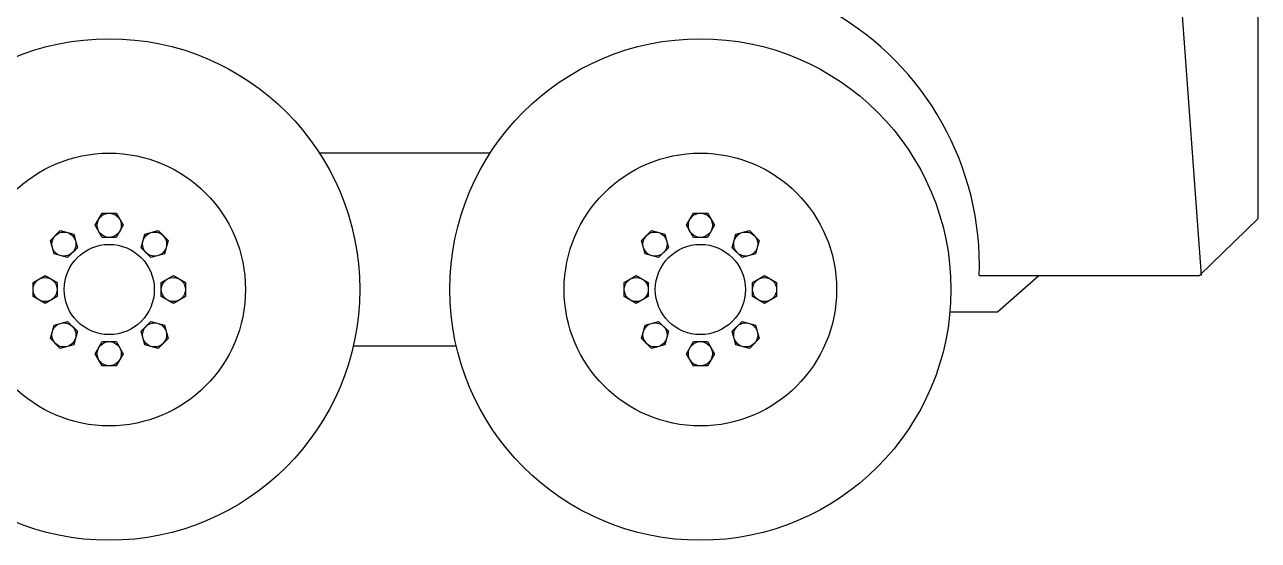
# Model space of a CAD drawing. Extents: x -121210 to 57230, y 84783 to 157800.
# Drawn here: x -31092 to -29231, y 119629 to 120406 of the extents above; entities that cross this region are included whole.
import ezdxf

# ---------------------------------------------------------------- set-up
doc = ezdxf.new("R2010")
doc.units = 0
doc.header["$MEASUREMENT"] = 0
doc.layers.get('0').update_dxf_attribs({"linetype": 'CONTINUOUS'})

# ---------------------------------------------------------------- blocks, each defined once
blk = doc.blocks.new('A$C08295C3F')
for p, q in [((5794.2, 798.2), (5631, 3026.5)), ((5965.3, 970.3), (5965.3, 2598.5)), ((3132.2, 1167.6), (3647.9, 1167.6)), ((5787.3, 798.2), (5965.3, 970.3)), ((5123.4, 798.2), (5787.3, 798.2)), ((5178.1, 688.7), (5302.6, 798.2)), ((5034.8, 688.7), (5178.1, 688.7)), ((3234.8, 586.1), (3545.3, 586.1))]:
    blk.add_line(p, q)
for points in [[(2477.2, 913), (2456.1, 949.4), (2477.2, 985.9), (2519.3, 985.9), (2540.3, 949.4), (2519.3, 913)], [(4260.8, 913), (4239.8, 949.4), (4260.8, 985.9), (4302.9, 985.9), (4324, 949.4), (4302.9, 913)], [(2372.3, 852.1), (2331.6, 863), (2320.7, 903.7), (2350.5, 933.4), (2391.1, 922.5), (2402, 881.9)], [(2594.4, 881.9), (2605.3, 922.5), (2646, 933.4), (2675.7, 903.7), (2664.8, 863), (2624.2, 852.1)], [(4155.9, 852.1), (4115.3, 863), (4104.4, 903.7), (4134.1, 933.4), (4174.8, 922.5), (4185.7, 881.9)], [(4378.1, 881.9), (4389, 922.5), (4429.6, 933.4), (4459.4, 903.7), (4448.5, 863), (4407.8, 852.1)], [(2341.1, 734.9), (2304.7, 713.9), (2268.3, 734.9), (2268.3, 777), (2304.7, 798), (2341.1, 777)], [(2655.3, 777), (2691.7, 798), (2728.2, 777), (2728.2, 734.9), (2691.7, 713.9), (2655.3, 734.9)], [(4124.8, 734.9), (4088.4, 713.9), (4051.9, 734.9), (4051.9, 777), (4088.4, 798), (4124.8, 777)], [(4439, 777), (4475.4, 798), (4511.8, 777), (4511.8, 734.9), (4475.4, 713.9), (4439, 734.9)], [(2402, 630), (2391.1, 589.3), (2350.5, 578.4), (2320.7, 608.2), (2331.6, 648.8), (2372.3, 659.7)], [(2624.2, 659.7), (2664.8, 648.8), (2675.7, 608.2), (2646, 578.4), (2605.3, 589.3), (2594.4, 630)], [(4185.7, 630), (4174.8, 589.3), (4134.1, 578.4), (4104.4, 608.2), (4115.3, 648.8), (4155.9, 659.7)], [(4407.8, 659.7), (4448.5, 648.8), (4459.4, 608.2), (4429.6, 578.4), (4389, 589.3), (4378.1, 630)], [(2519.3, 598.8), (2540.3, 562.4), (2519.3, 526), (2477.2, 526), (2456.1, 562.4), (2477.2, 598.8)], [(4302.9, 598.8), (4324, 562.4), (4302.9, 526), (4260.8, 526), (4239.8, 562.4), (4260.8, 598.8)]]:
    blk.add_lwpolyline(points, close=True)
for centre, radius in [((2498.2, 755.9), 755.9), ((4281.9, 755.9), 755.9), ((2498.2, 755.9), 411.1), ((4281.9, 755.9), 411.1), ((2498.2, 949.4), 36.4), ((4281.9, 949.4), 36.4), ((2361.4, 892.8), 36.4), ((2635.1, 892.8), 36.4), ((4145, 892.8), 36.4), ((4418.7, 892.8), 36.4), ((2498.2, 755.9), 136), ((2498.2, 755.9), 136), ((4281.9, 755.9), 136), ((2304.7, 755.9), 36.4), ((2691.7, 755.9), 36.4), ((4088.4, 755.9), 36.4), ((4475.4, 755.9), 36.4), ((2361.4, 619.1), 36.4), ((2635.1, 619.1), 36.4), ((4145, 619.1), 36.4), ((4418.7, 619.1), 36.4), ((2498.2, 562.4), 36.4), ((4281.9, 562.4), 36.4)]:
    blk.add_circle(centre, radius)
blk.add_arc((4242.9, 827.1), 881, 358.1197, 60.3703)

msp = doc.modelspace()

# ---------------------------------------------------------------- block references
at = {"xscale": 0.5, "yscale": 0.5, "zscale": 0.5}
msp.add_blockref('A$C08295C3F', (-32213.8, 119629.3), dxfattribs=at)

doc.saveas('drawing.dxf')
